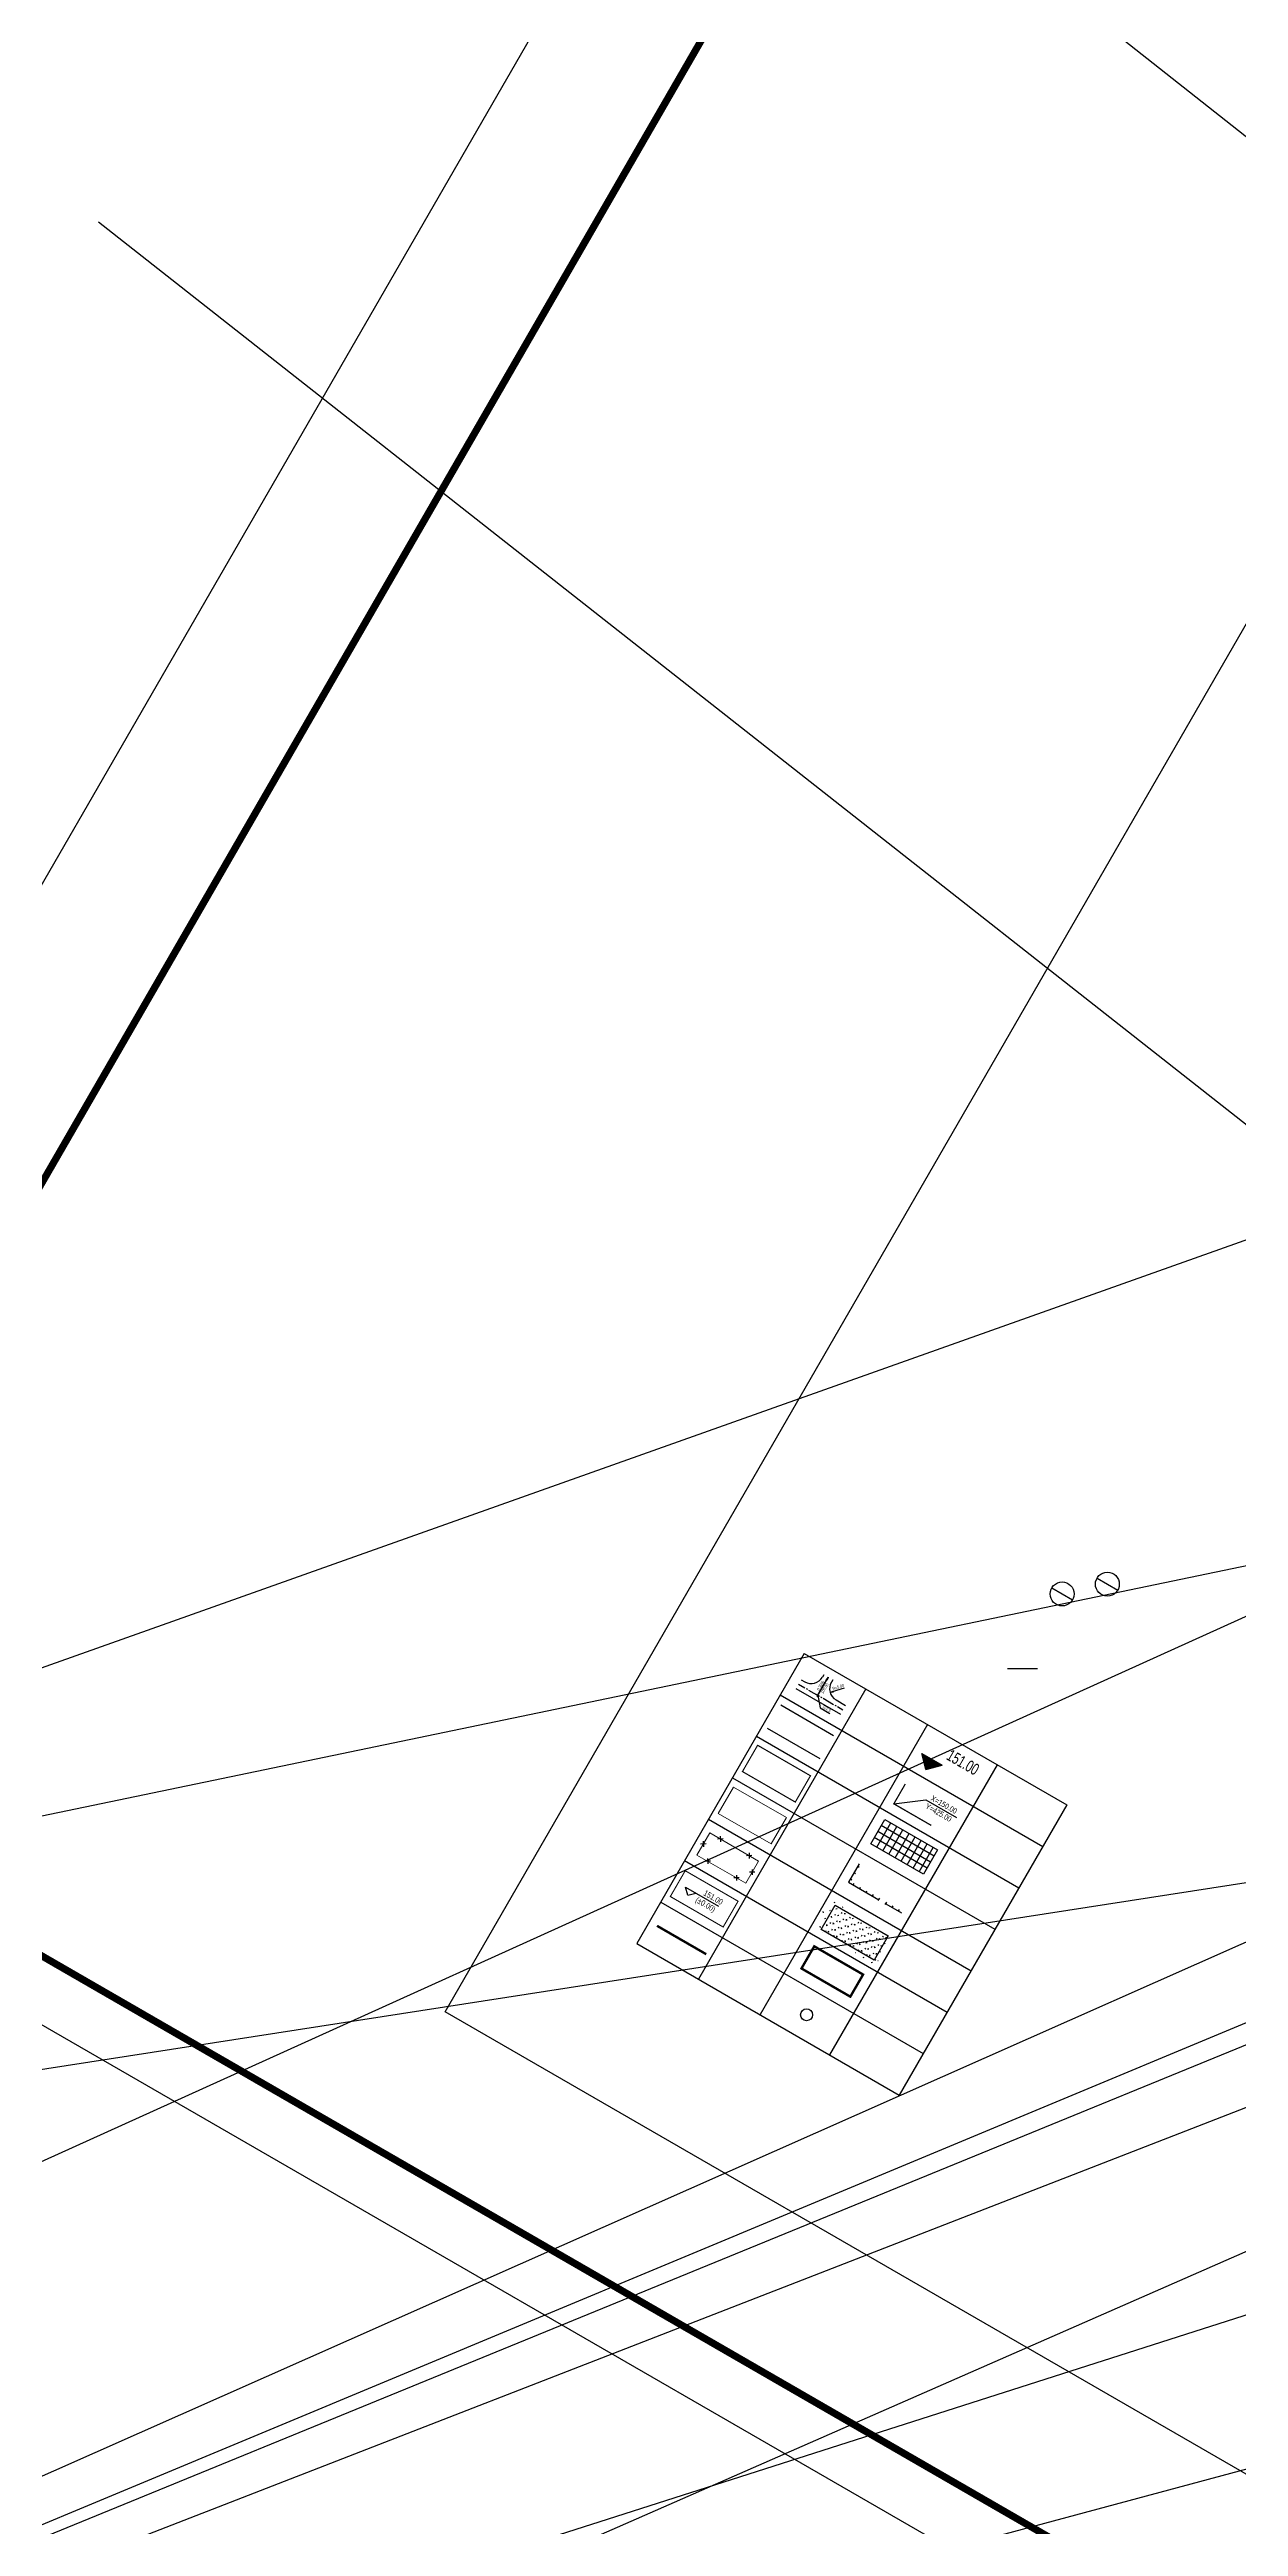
# Model space of a CAD drawing. Header units: millimetres. Extents: x 216654360 to 218309126, y 218099985 to 219647706.
# Drawn here: x 217119924 to 217219309, y 219128281 to 219335334 of the extents above; entities that cross this region are included whole.
import ezdxf
from ezdxf.enums import TextEntityAlignment as Align

# ---------------------------------------------------------------- set-up
doc = ezdxf.new("R2010")
doc.units = ezdxf.units.MM
doc.header["$LTSCALE"] = 1000
for name, pattern in [('CENTERX2', [4, 2.5, -0.5, 0.5, -0.5]), ('DASH', [0.35, 0.25, -0.1]), ('PHANTOM2', [1.25, 0.625, -0.125, 0.125, -0.125, 0.125, -0.125])]:
    doc.linetypes.add(name, pattern=pattern)
doc.layers.add('A-ANNO-REVC', color=6, linetype='Continuous', plot=False)
for name, color, linetype in [('A-ANNO-TTLB', 7, 'Continuous'), ('A-ANNO-TXT', 7, 'Continuous'), ('A-SITE-TER', 251, 'Continuous'), ('BTTK', 7, 'Continuous'), ('DLSS', 7, 'Continuous'), ('PUB_HATCH', 8, 'Continuous'), ('现状乔木', 5, 'Continuous')]:
    doc.layers.add(name, color=color, linetype=linetype)
doc.styles.add('_TCH_DIM', font='JZFZ_ENA', dxfattribs={"width": 0.7, "bigfont": 'JZFZ_CNB'})
doc.styles.add('A_Standard', font='SIMPLEX', dxfattribs={"width": 0.7, "bigfont": 'HZ'})
doc.styles.add('XN_02', font='STZHONGS.TTF', dxfattribs={"width": 0.8})

# ---------------------------------------------------------------- blocks, each defined once
blk = doc.blocks.new('123gtyyjj')
at = {"linetype": 'Continuous'}
blk.add_lwpolyline([(-580.5241082781577, -1090.799805815681), (-333.0911082782113, -1090.799805815797), (-333.0911082781677, -1351.241939740547), (-580.5241082781722, -1351.24193974043)], close=True, dxfattribs=at)
blk = doc.blocks.new('A$C09f80991')
at = {"layer": 'A-SITE-TER', "linetype": 'Continuous', "flags": 128}
blk.add_lwpolyline([(6.25, -206.25), (8.75, -206.25)], dxfattribs=at)
blk = doc.blocks.new('$总图图例$00000012')
h = blk.add_hatch(color=3)
h.dxf.hatch_style = 1
h.paths.add_polyline_path([(-377.9950516870886, 1579.97501150395), (-323.6852495262865, 1579.97501150395), (-269.3754473655135, 1579.97501150395), (-323.6852495262574, 1990.611718366745)])
h = blk.add_hatch(color=3)
h.dxf.hatch_style = 1
h.paths.add_polyline_path([(1229.339915879915, 673.2471641375378), (1189.35186870693, 709.9964592877659), (1149.363821533945, 746.7457544379868), (911.4902500006137, 407.6466190809806)])
for p, q in [((-1007.685249526286, 2035.121672299661), (-1007.685249526286, 1665.114621498273)), ((360.3147504737135, 2035.121672299661), (360.3147504737135, 1665.114621498273)), ((1096.902170076326, 608.8414994677732), (911.4902500006137, 407.6466190810097)), ((-3291.279841591691, -44.88537850172725), (-2717.685249526286, -44.88537850172725)), ((-3291.279841591691, -1412.885378501727), (3516.260913535691, -1412.885378501735)), ((-323.6852495262865, -728.8853785017272), (-573.4609445054084, -728.8853785017272)), ((-323.6852495262865, -728.8853785017272), (-323.6852495262865, -479.109683522569)), ((-323.6852495262865, -728.8853785017272), (-323.6852495262865, -978.661073480871)), ((-323.6852495262865, -728.8853785017272), (-73.90955454713549, -728.8853785017272)), ((2070.314750473714, -44.88537850172725), (3516.26091353572, -44.88537850172725))]:
    blk.add_line(p, q)
at = {"color": 1, "linetype": 'CENTERX2'}
blk.add_line((-323.6852495262865, 2035.121672299661), (-323.6852495262865, -728.8853785017272), dxfattribs=at)
at = {"color": 3}
for p, q in [((-323.6852495262865, -728.8853785017272), (-323.6852495262865, 1580.211718366758)), ((2209.373690530512, 1816.010781788355), (1096.902170076326, 608.8414994677732)), ((-323.6852495262865, -728.8853785017272), (771.2974070608616, -2028.108959322541)), ((771.2974070608616, -2028.108959322541), (2238.936145349144, -2028.108959322541))]:
    blk.add_line(p, q, dxfattribs=at)
at = {"color": 1}
for p, q in [((-3291.279841591691, -728.8853785017272), (-2333.557341877808, -728.8853785017272)), ((-2133.557341877808, -728.8853785017272), (-1933.557341877808, -728.8853785017272)), ((-1733.557341877808, -728.8853785017272), (-133.5573418778076, -728.8853785017272)), ((66.44265812219237, -728.8853785017272), (266.4426581221924, -728.8853785017272)), ((466.4426581221924, -728.8853785017272), (2066.442658122192, -728.8853785017272)), ((2266.442658122192, -728.8853785017272), (2466.442658122192, -728.8853785017272)), ((2666.442658122192, -728.8853785017272), (3516.260913535691, -728.8853785017272))]:
    blk.add_line(p, q, dxfattribs=at)
at = {"color": 3}
for points in [[(-323.6852495262865, 1579.97501150395), (-377.9950516870595, 1579.97501150395), (-323.6852495262865, 1990.611718366767), (-269.3754473654844, 1579.97501150395)], [(1189.35186870693, 709.9964592877659), (1229.339915879886, 673.247164137545), (911.4902500006137, 407.646619081017), (1149.363821533974, 746.7457544379868)]]:
    blk.add_lwpolyline(points, close=True, dxfattribs=at)
for centre, start, end in [((-2717.685249526286, 1665.114621498273), 270, 0), ((2070.314750473714, 1665.114621498273), 180, 270)]:
    blk.add_arc(centre, 1710, start, end)
at = {"color": 7, "style": '_TCH_DIM', "width": 0.7058823529411765}
for s, rotation, p in [('0.30%%%', 90, (-442.2685163224523, -124.95683006748)), ('100.00', 90, (184.6226931763522, -207.0368300674818)), ('R=5.00', 47.33776317476555, (1080.188644731446, 861.5181036966242))]:
    blk.add_text(s, height=406.9800000000001, rotation=rotation, dxfattribs=at).set_placement(p)
blk.add_text('107.5', height=406.9800000000001, dxfattribs=at).set_placement((971.0254070608644, -1884.468959322541))
blk = doc.blocks.new('$总图图例$00000013')
for p, q in [((3742.083688318438, 1655.412274363698), (-3771.8724802582, 1655.412274363698)), ((3742.083688318438, -1623.704795138343), (-3771.8724802582, -1623.704795138343))]:
    blk.add_line(p, q)
blk = doc.blocks.new('$总图图例$00000027')
at = {"const_width": 140}
blk.add_lwpolyline([(-3650.639589263854, 1816.804043304774), (3613.173072589852, 1816.804043304774), (3613.173072589852, -1798.333865879948), (-3650.639589263854, -1798.333865879948)], close=True, dxfattribs=at)
blk = doc.blocks.new('$总图图例$00000018')
at = {"lineweight": 13}
blk.add_lwpolyline([(-3650.639589263854, 1816.804043304774), (3613.173072589852, 1816.804043304774), (3613.173072589852, -1798.333865879948), (-3650.639589263854, -1798.333865879948)], close=True, dxfattribs=at)
blk = doc.blocks.new('$总图图例$00000020')
at = {"color": 1}
for p, q in [((-3350.808832789742, 117.01238338033), (-3952.908468376147, -253.7652168421264)), ((-3837.24745069418, 232.6734010622968), (-3466.469850471709, -369.4262345241077)), ((-1771.909764160839, 1764.302293124521), (-2374.009399747243, 1393.524692902065)), ((-2258.348382065276, 1879.963310806488), (-1887.570781842805, 1277.863675220084)), ((2517.795505076298, 1764.302293124521), (1915.695869489893, 1393.524692902065)), ((2031.35688717186, 1879.963310806488), (2402.134487394331, 1277.863675220084)), ((3913.003829063964, 117.01238338033), (3310.90419347756, -253.7652168421264)), ((3426.565211159526, 232.6734010622968), (3797.342811381997, -369.4262345241077)), ((-1771.909764160839, -1529.526818999664), (-2374.009399747243, -1900.30441922212)), ((-2258.348382065276, -1413.865801317697), (-1887.570781842805, -2015.965436904102)), ((2517.795505076298, -1529.526818999664), (1915.695869489893, -1900.30441922212)), ((2031.35688717186, -1413.865801317697), (2402.134487394331, -2015.965436904102))]:
    blk.add_line(p, q, dxfattribs=at)
at = {"lineweight": 13}
blk.add_lwpolyline([(-3650.639589263854, 1579.66420037749), (3613.173072589852, 1579.66420037749), (3613.173072589852, -1714.915619110892), (-3650.639589263854, -1714.915619110892)], close=True, dxfattribs=at)
blk = doc.blocks.new('$总图图例$00000030')
at = {"color": 3}
for p, q in [((-2248.086769587244, 100.2788423500169), (1642.913230412756, 100.2788423500169)), ((-1648.086769587244, -499.7211576499831), (-2248.086769587244, 100.2788423500169)), ((-1648.086769587244, -499.7211576499831), (-1048.086769587244, 100.2788423500169))]:
    blk.add_line(p, q, dxfattribs=at)
at = {"const_width": 112}
blk.add_lwpolyline([(-3127.131037627492, 1547.503787237863), (3128.35688821433, 1547.503787237863), (3128.35688821433, -1507.392250297856), (-3127.131037627492, -1507.392250297856)], close=True, dxfattribs=at)
at = {"color": 7, "style": '_TCH_DIM', "width": 0.7058823529411765}
for s, p in [('151.00', (-337.0867695872439, 310.2788423500169)), ('(%%P0.00)', (-697.0867695872439, -704.7211576499831))]:
    blk.add_text(s, height=595, dxfattribs=at).set_placement(p)
blk = doc.blocks.new('$总图图例$00000031')
blk.add_hatch(color=3).paths.add_polyline_path([(-958.3048457261175, -727.0575305969105), (-1558.304845726117, -127.0575305969105), (-358.3048457261175, -127.0575305969105)])
at = {"color": 3}
for p, q in [((-1558.304845726117, -127.0575305969105), (-358.3048457261175, -127.0575305969105)), ((-958.3048457261175, -727.0575305969105), (-1558.304845726117, -127.0575305969105)), ((-958.3048457261175, -727.0575305969105), (-358.3048457261175, -127.0575305969105))]:
    blk.add_line(p, q, dxfattribs=at)
at = {"color": 7, "style": '_TCH_DIM', "width": 0.7058823529411765}
blk.add_text('151.00', height=595, dxfattribs=at).set_placement((-374.5058804159053, 242.0542373129647))
blk = doc.blocks.new('$总图图例$00000032')
at = {"color": 3}
for p, q in [((-3113.887851564388, -1688.481084253075), (-307.9405440843548, 450.0844115827749)), ((-307.9405440843548, 450.0844115827749), (3542.763455915614, 450.0844115827749))]:
    blk.add_line(p, q, dxfattribs=at)
at = {"const_width": 140}
blk.add_lwpolyline([(-3113.887851564388, 815.3409837387517), (-3113.887851564388, -1688.481084253075), (1601.476126700232, -1688.481084253079)], dxfattribs=at)
at = {"color": 7, "style": '_TCH_DIM', "width": 0.7058823529411765}
for s, p in [('Y=425.00', (42.12345591562917, -378.7435884172228)), ('X=150.00', (124.491455915675, 666.3004115827753))]:
    blk.add_text(s, height=612.612, dxfattribs=at).set_placement(p)
blk = doc.blocks.new('$总图图例$00000044')
for p, q in [((3268.371829055803, 750), (-3268.371829055803, 750)), ((3268.371829055803, 0), (-3268.371829055803, 0)), ((-2518.371829055803, -1500), (-2518.371829055803, 1500)), ((-1768.371829055803, -1500), (-1768.371829055803, 1500)), ((-1018.371829055803, -1500), (-1018.371829055803, 1500)), ((-268.3718290558027, -1500), (-268.3718290558027, 1500)), ((481.6281709441973, -1500), (481.6281709441973, 1500)), ((1231.628170944197, -1500), (1231.628170944197, 1500)), ((1981.628170944197, -1500), (1981.628170944197, 1500)), ((2731.628170944197, -1500), (2731.628170944197, 1500)), ((3268.371829055803, -750), (-3268.371829055803, -750))]:
    blk.add_line(p, q)
blk.add_lwpolyline([(-3268.371829055803, -1500), (-3268.371829055803, 1500), (3268.371829055744, 1500), (3268.371829055803, -1500)], close=True)
blk = doc.blocks.new('$总图图例$00000046')
for p, q in [((-2914.853809052816, 648.14824455489), (-3114.853809052816, 648.14824455489)), ((-2914.853809052816, -151.85175544511), (-3114.853809052816, -151.85175544511)), ((-2914.853809052816, -951.85175544511), (-3114.853809052816, -951.85175544511)), ((-2517.1192943106, -1343.72178950817), (-2517.1192943106, -1143.72178950817)), ((-1717.1192943106, -1343.72178950817), (-1717.1192943106, -1143.72178950817)), ((-917.1192943105998, -1343.72178950817), (-917.1192943105998, -1143.72178950817)), ((-117.1192943105998, -1343.72178950817), (-117.1192943105998, -1143.72178950817)), ((682.8807056894002, -1449.243773568), (682.8807056894002, -1143.72178950817)), ((1559.280640230543, -1449.243773568), (1559.280640230543, -1143.72178950817)), ((2359.280640230572, -1343.72178950817), (2359.280640230572, -1143.72178950817)), ((3159.280640230572, -1343.72178950817), (3159.280640230572, -1143.72178950817))]:
    blk.add_line(p, q)
for points in [[(-3114.853809052816, 992.1168052858702), (-3114.853809052816, -1343.72178950817), (682.8807056894002, -1343.72178950817)], [(1559.280640230543, -1343.72178950817), (3516.57477300457, -1343.72178950817)]]:
    blk.add_lwpolyline(points)
blk = doc.blocks.new('A$C2DC10EF3')
at = {"layer": 'A-ANNO-TTLB'}
h = blk.add_hatch(dxfattribs=at)
h.set_pattern_fill('GRASS', color=8, scale=100)
h.set_pattern_definition([(90, (-134172531.8828157, -986304722.2856055), (-199.559095, 199.559095), [52.916132, -346.20203]), (45, (-134172531.8828157, -986304722.2856055), (-199.559231016302, 199.5592310163021), [52.916132, -229.3032299999999]), (135, (-134172531.8828157, -986304722.2856055), (-199.5592310163021, -199.559231016302), [52.916132, -229.3032299999999])])
h.paths.add_polyline_path([(6114.414941638708, -10521.21123707294), (6114.414941631258, -9350.903756737709), (8664.414941631258, -9350.903756737709), (8664.414941623807, -10521.21123707294)])
blk.add_lwpolyline([(6114.414941638708, -10521.21123707294), (6114.414941631258, -9350.903756737709), (8664.414941631258, -9350.903756737709), (8664.414941623807, -10521.21123707294)], close=True)
for points in [[(-271.4739928692579, -881.7109467983246), (-271.4739928618073, -14881.71094679832)], [(-271.4739928692579, -881.7109467983246), (12394.60092582554, -881.7109467983246)], [(2701.811163969338, -881.7109467983246), (2701.81116399169, -14881.71094679832)], [(5675.096320830286, -881.7109467983246), (5675.096320837736, -14881.71094679832)], [(9034.84862332791, -881.7109467983246), (9034.84862332791, -14881.71094679832)], [(12394.60092582554, -881.7109467983246), (12394.60092582554, -14881.71094679832)], [(-271.4739928692579, -2881.710946798325), (12394.60092581809, -2881.710946798325)], [(-271.4739928543568, -4881.710946798325), (12394.60092581809, -4881.710946798325)], [(-271.4739928618073, -6881.710946798325), (12394.60092583299, -6881.710946798325)], [(-271.4739928618073, -8881.710946828127), (12394.60092582554, -8881.710946798325)], [(-271.4739928692579, -10881.71094679832), (12394.60092582554, -10881.71094679832)], [(-271.4739928618073, -12881.71094679832), (12394.60092584044, -12881.71094679832)], [(-271.4739928618073, -14881.71094679832), (12394.60092582554, -14881.71094679832)]]:
    blk.add_lwpolyline(points, dxfattribs=at)
at = {"layer": 'DLSS', "color": 1, "linetype": 'PHANTOM2', "ltscale": 3, "const_width": 100}
blk.add_lwpolyline([(90.27612102776766, -13817.38068294525), (2465.472653329372, -13817.38068294525)], dxfattribs=at)
at = {"layer": 'PUB_HATCH', "color": 5, "linetype": 'DASH', "const_width": 100}
blk.add_lwpolyline([(6210.882731229067, -11275.52642822266), (8567.94715204835, -11275.52642822266), (8567.94715204835, -12343.57527256012), (6210.882731214166, -12343.57527256012)], close=True, dxfattribs=at)
at = {"layer": '现状乔木'}
blk.add_circle((7364.336585044861, -13912.28043347597), 250, dxfattribs=at)
at = {"layer": 'A-ANNO-TXT'}
for name, p, xscale, yscale, zscale in [('$总图图例$00000012', (1199.852062083781, -1883.616748571396), 0.3152689016528852, 0.3152689016528852, 0.3152689016528852), ('$总图图例$00000031', (7351.879997305572, -1947.072744578123), 0.8215738288788101, 0.8215738288788101, 0.8215738288788101), ('$总图图例$00000013', (1240.371518552303, -3813.206292510033), 0.3393684954756722, 0.3393684954756722, 0.3393684954756722), ('$总图图例$00000032', (7307.269074238837, -3806.696119070053), 0.3830754958029113, 0.3830754958029113, 0.3830754958029113), ('$总图图例$00000027', (1241.893239624798, -5817.418323159218), 0.3510553092030386, 0.3510553092030386, 0.3510553092030386), ('$总图图例$00000044', (7389.414941638708, -5794.055107712746), 0.3901024934388612, 0.3901024934388612, 0.3901024934388612), ('$总图图例$00000018', (1241.893239617348, -7835.402357578278), 0.3510553092030386, 0.3510553092030386, 0.3510553092030386), ('$总图图例$00000046', (7312.177552625537, -7724.149047613144), 0.3845325284659657, 0.3845325284659657, 0.3845325284659657), ('$总图图例$00000020', (1241.785045221448, -9863.005030989647), 0.3241836297653451, 0.3241836297653451, 0.3241836297653451), ('$总图图例$00000030', (1235.066975682974, -11864.67020320892), 0.4076420624945636, 0.4076420624945636, 0.4076420624945636)]:
    blk.add_blockref(name, p, dxfattribs=dict(at, xscale=xscale, yscale=yscale, zscale=zscale))
blk = doc.blocks.new('InsertFrame330AD14F84C64FA79C55606A994A6CCF')
at = {"layer": 'BTTK'}
blk.add_lwpolyline([(0, 0), (841, 0), (841, 594), (0, 594)], close=True, dxfattribs=at)
at = {"layer": 'BTTK', "const_width": 1.2}
blk.add_lwpolyline([(25, 10), (831, 10), (831, 584), (25, 584)], close=True, dxfattribs=at)
at = {"layer": 'A-ANNO-TTLB', "style": 'A_Standard', "flags": 1}
blk.add_attdef('是否会签', (0, 0), '', height=350, dxfattribs=at)
at = {"layer": 'BTTK', "style": 'XN_02'}
blk.add_attdef('LZTQINS', text='', height=2, dxfattribs=at).set_placement((831, 10), align=Align.MIDDLE)

msp = doc.modelspace()

# ---------------------------------------------------------------- linework, layer by layer
at = {"layer": 'A-ANNO-REVC'}
msp.add_line((217271028.1918727, 219205278.4915118), (217124027.982418, 219320903.1752033), dxfattribs=at)
for points in [[(217292586.5154525, 219270727.0827121), (217130312.8295366, 219398784.5280682)], [(217314098.5076368, 219269276.4276955), (217035433.919148, 219170273.5472576)], [(217314047.218367, 219246951.4942101), (216993432.5242594, 219101835.7489745)], [(217357517.8694599, 219238148.9665747), (216967898.3201929, 219065343.8974824)], [(217035433.919148, 219170273.5472576), (217357038.326609, 219237098.2383451)], [(216967898.3201929, 219065343.8974824), (217364302.0095548, 219230557.432413)], [(217306672.4745578, 219204037.3417307), (216967898.3201929, 219065343.8974824)], [(217020668.1742492, 219151223.3412791), (217258781.3402129, 219188129.2767987)], [(217265208.0376718, 219180880.0288406), (216967898.3201929, 219065343.8974824)], [(217285277.3117149, 219166851.8945687), (216967898.3201929, 219065343.8974824)], [(217232541.7002618, 219156773.0879932), (216940057.0536712, 219028503.9134317)], [(216967898.3201929, 219065343.8974824), (217304598.2056587, 219155832.9442531)]]:
    msp.add_lwpolyline(points, dxfattribs=at)
at = {"layer": 'A-ANNO-TXT'}
for points in [[(217207484.4764405, 219207555.9969171), (217209216.7013568, 219206556.298543)], [(217203700.0103473, 219206731.214404), (217205432.2352636, 219205731.5160299)]]:
    msp.add_lwpolyline(points, dxfattribs=at)
for centre in [(217204566.1228055, 219206231.3652169), (217208350.5888987, 219207056.14773)]:
    msp.add_circle(centre, 1000, dxfattribs=at)

# ---------------------------------------------------------------- block references
at = {"linetype": 'Continuous', "xscale": 1000, "yscale": 1000, "zscale": 1000, "rotation": 330.0099772036718}
msp.add_blockref('123gtyyjj', (218331222.7862358, 220051447.0958008), dxfattribs=at)
at = {"layer": 'A-ANNO-TTLB'}
for name, p, xscale, yscale, zscale, rotation in [('InsertFrame330AD14F84C64FA79C55606A994A6CCF', (217077983.9401407, 219194034.905196), 499.9999999999999, 499.9999999999999, 499.9999999999999, 330.0099772030881), ('A$C2DC10EF3', (217184361.6509215, 219202515.8958375), 2, 2, 2, 330.0099772030858)]:
    msp.add_blockref(name, p, dxfattribs=dict(at, xscale=xscale, yscale=yscale, zscale=zscale, rotation=rotation))
at = {"layer": 'A-SITE-TER', "xscale": 1000, "yscale": 1000, "zscale": 1000}
msp.add_blockref('A$C09f80991', (217193750, 219406250), dxfattribs=at)

doc.saveas('drawing.dxf')
